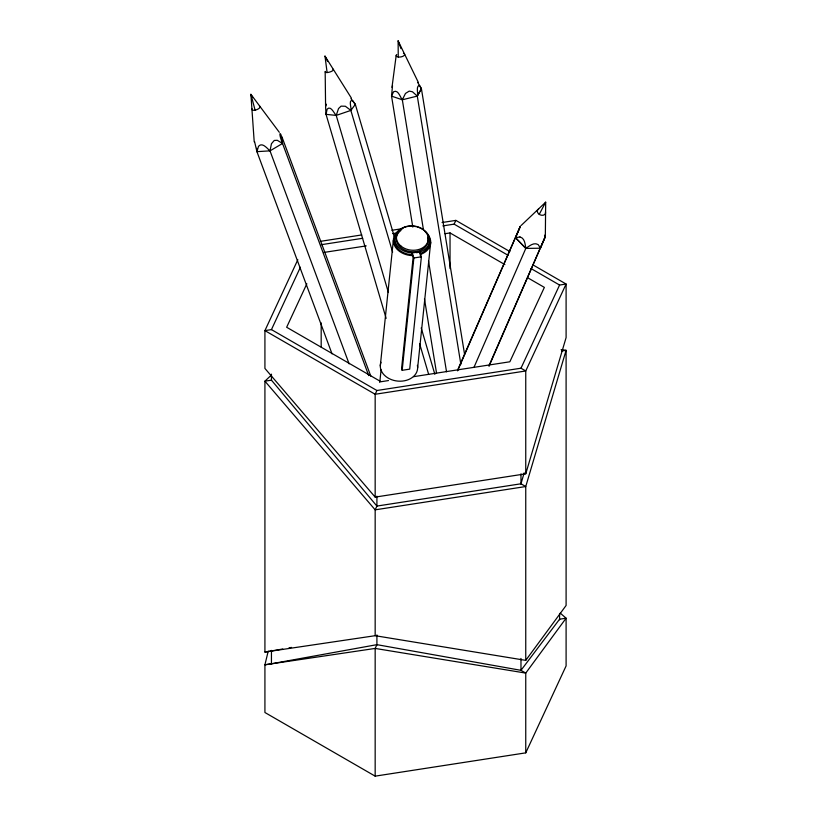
<?xml version="1.0" encoding="UTF-8"?>
<svg xmlns="http://www.w3.org/2000/svg" width="817" height="817" viewBox="0 0 817 817"><rect width="100%" height="100%" fill="white"/><g stroke="black" fill="none" stroke-linecap="round" stroke-linejoin="round"><path stroke-width="1.23" d="M545.337 235.602L545.685 202.167L521.185 225.441M332.029 353.853L256.926 151.656L254.587 141.637M380.293 365.955L393.345 240.382M379.762 382.499L381.079 369.815M402.178 370.305L413.862 257.968L412.177 252.943L413.075 257.937L401.586 368.518L402.178 370.305L409.705 369.141L421.388 256.804L419.744 251.871L412.054 252.943A17.535 13.358 5.9 0 1 394.805 237.379A17.535 13.358 5.9 0 1 415.771 226.605M419.744 251.871L420.612 256.773M417.65 367.813L430.702 242.251M391.976 87.399L396.174 55.576M349.114 363.841L270.008 150.869L271.458 143.71L274.257 140.453L277.259 140.289L282.529 143.465L368.722 375.606M268.211 651.19L264.922 664.793L264.922 712.506L375.166 776.15L525.75 752.855L566.099 665.916L566.099 618.193L560.35 613.199M561.095 349.676L566.099 350.33L566.099 605.468L525.75 660.361L375.166 635.697L375.166 509.839L376.913 506.07L520.98 483.787L524.167 472.849M270.018 150.849L256.926 151.656L258.519 146.263C262.42 141.892 267.2 148.551 270.018 150.849L282.529 143.465C281.783 131.006 277.045 129.689 282.529 143.465M297.837 259.694L264.922 330.619L264.922 368.436L375.166 497.104L525.75 473.809L566.099 337.595L566.099 284.03L533.031 264.933M388.412 292.527L336.216 115.411L338.534 108.559L341.067 106.149L345.336 106.241L350.881 110.407L336.216 115.411L326.014 114.349L325.605 107.211L326.361 104.219M457.591 370.836L520.439 226.146L515.578 237.757L525.811 248.409L540.486 248.215L545.327 236.613L489.097 366.128M392.507 85.744L391.547 96.12L412.81 227.095M457.449 370.499L520.01 226.912M473.921 367.476L525.811 248.409C529.273 246.121 533.777 241.924 538.158 244.6L540.486 248.215M488.954 365.791L544.898 237.379M531.019 268.548L559.584 285.041L566.099 284.03L525.75 370.969L375.166 394.264L264.922 330.619L271.448 329.608L300.401 267.23M306.845 283.765L286.655 327.26L380.988 381.723L388.494 380.559M525.75 473.809L525.75 370.969L520.98 368.212L376.913 390.506L375.166 394.264L375.166 497.104M442.845 225.89L454.119 224.144L455.866 220.386L509.879 251.565M525.75 752.855L525.75 673.085L520.98 670.328L376.913 644.664L375.166 648.432L375.166 776.15M520.98 368.212L559.584 285.041M423.4 229.485L402.321 99.786L405.477 93.444L409.194 91.116L412.422 91.739L417.293 96.089L460.859 364.321M539.24 214.36L545.685 202.167M417.681 82.435L421.439 88.747L417.293 96.089C418.518 93.516 415.536 86.132 419.458 85.376L421.439 88.747L417.262 96.1L402.321 99.786L391.527 96.13L393.569 91.759C398.277 89.247 400.167 97.335 402.342 99.766M520.98 670.328L559.584 619.204L566.099 618.193L525.75 673.085L375.166 648.432L264.922 664.793L270.356 663.945M271.346 375.095L264.922 381.171L264.922 652.058L375.166 635.697M282.743 649.004L264.922 652.058M289.024 647.861L291.536 647.411M271.448 663.782L376.913 644.664M320.335 241.352L361.747 234.939M391.864 230.282L401.903 228.729M442.058 222.52L455.866 220.386M321.326 244.691L362.666 238.298M392.732 233.642L397.736 232.865M323.685 252.473L366.22 245.897M445.03 233.703L450.034 232.927L504.886 264.596M413.862 257.968L421.388 256.804M561.759 350.993L566.099 350.33L525.75 486.534L525.75 660.361M413.514 376.688L509.839 361.788L544.367 287.39L527.915 277.892M454.119 224.144L507.949 255.231M271.448 329.608L376.913 390.506M520.98 483.787L525.75 486.534L375.166 509.839L264.922 381.171L271.448 380.16L376.913 506.07M350.973 98.581L355.324 104.372L394.192 236.307M336.236 115.391C334.102 113.543 330.885 105.138 327.147 109.11L326.034 114.339L386.135 318.344M279.322 132.313L250.901 94.333L254.21 141.852M327.106 72.539L324.992 56.128L351.392 98.101M252.535 97.509L250.901 94.333L255.098 110.152M324.992 56.128L327.709 61.5M398.257 56.996L398.114 40.85L418.406 82.527M281.926 136.878L370.816 376.177M398.114 40.85L400.953 48.642M421.194 327.923L434.869 374.339M392.62 252.116L350.861 110.428L355.324 104.372L352.515 100.481C348.144 99.735 351.77 108.406 350.881 110.407M419.621 343.732L428.629 374.268M544.541 235.204L544.919 237.369M421.419 88.757L464.597 354.466M428.517 260.97L446.531 371.786M424.472 298.879L436.554 373.175M256.64 148.337L256.926 151.656M325.176 71.804L325.585 105.71M559.584 613.455L559.584 619.817M520.98 473.87L520.98 484.052M520.98 658.451L520.98 669.899M450.034 232.927L450.034 268.579M376.913 496.154L376.913 506.336M376.913 634.911L376.913 645.093M321.183 322.878L321.183 347.062M271.448 374.166L271.448 380.528M271.448 650.393L271.448 664.395M259.438 106.036A4.289 1.767 -20.4 0 1 256.691 109.703A4.289 1.767 -20.4 0 1 252.034 108.845M416.884 226.86A17.535 13.358 5.9 0 1 429.711 240.433A17.535 13.358 5.9 0 1 416.588 252.719M429.528 242.189A17.535 13.358 5.9 0 1 420.643 253.341M411.88 254.7A17.535 13.358 5.9 0 1 394.815 238.135M395.162 237.012A17.535 13.358 5.9 0 1 396.95 233.866M425.34 231.875A18.72 14.257 5.9 0 1 421.225 254.158M411.87 255.598A18.72 14.257 5.9 0 1 393.947 244.12A18.72 14.257 5.9 0 1 402.822 228.484M417.385 365.322A18.72 14.257 5.9 0 1 398.002 381.12A18.72 14.257 5.9 0 1 380.977 362.288M427.638 237.175A15.972 12.163 5.9 0 1 407.949 251.125A15.972 12.163 5.9 0 1 401.035 230.384M403.455 53.289A4.289 1.92 -9.2 0 1 403.639 55.893A4.289 1.92 -9.2 0 1 397.94 56.945A4.289 1.92 -9.2 0 1 396.766 54.525M332.968 69.159A4.289 1.348 -16.4 0 1 329.69 72.07A4.289 1.348 -16.4 0 1 325.36 71.396M545.47 211.858A4.289 3.217 23.5 0 1 540.221 214.891A4.289 3.217 23.5 0 1 538.628 208.978M519.939 236.94L515.598 237.747L525.831 248.399C525.117 244.303 524.923 238.176 519.939 236.94M401.004 246.121A15.972 12.163 5.9 0 0 427.72 241.985A15.972 12.163 5.9 0 0 408.367 226.084A15.972 12.163 5.9 0 0 401.004 246.121"/></g></svg>
